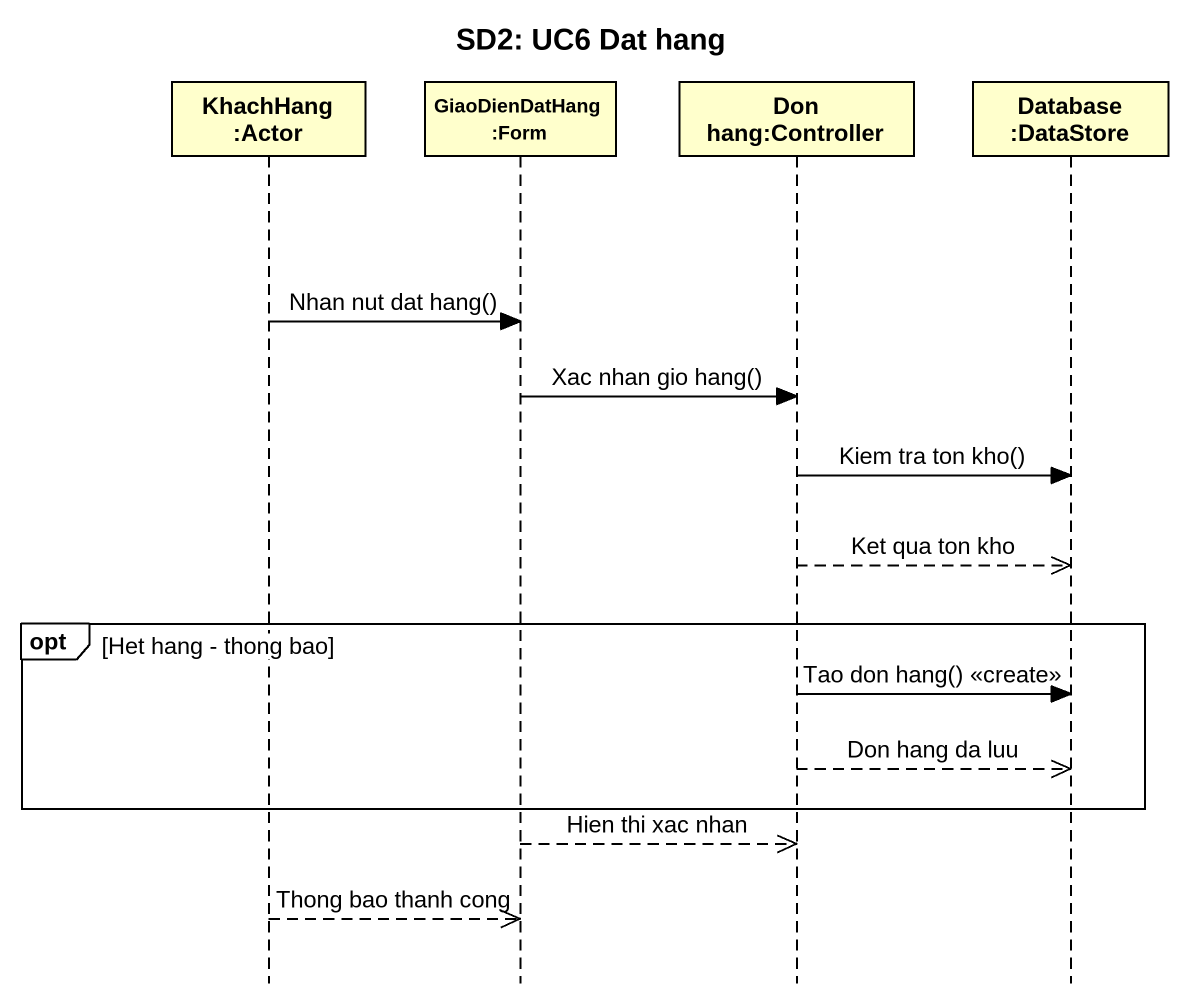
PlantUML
@startuml
title SD2: UC6 Dat hang
hide footbox
participant "KhachHang :Actor" as KhachHang_Actor
participant "GiaoDienDatHang :Form" as GiaoDienDatHang_Form
participant "Don hang:Controller" as Don_hang_Controller
participant "Database :DataStore" as Database_DataStore

KhachHang_Actor -> GiaoDienDatHang_Form : Nhan nut dat hang()
GiaoDienDatHang_Form -> Don_hang_Controller : Xac nhan gio hang()
Don_hang_Controller -> Database_DataStore : Kiem tra ton kho()
Don_hang_Controller -->> Database_DataStore : Ket qua ton kho
opt Het hang - thong bao
  Don_hang_Controller -> Database_DataStore : Tao don hang() <<create>>
  Don_hang_Controller -->> Database_DataStore : Don hang da luu
end
GiaoDienDatHang_Form -->> Don_hang_Controller : Hien thi xac nhan
KhachHang_Actor -->> GiaoDienDatHang_Form : Thong bao thanh cong
@enduml
